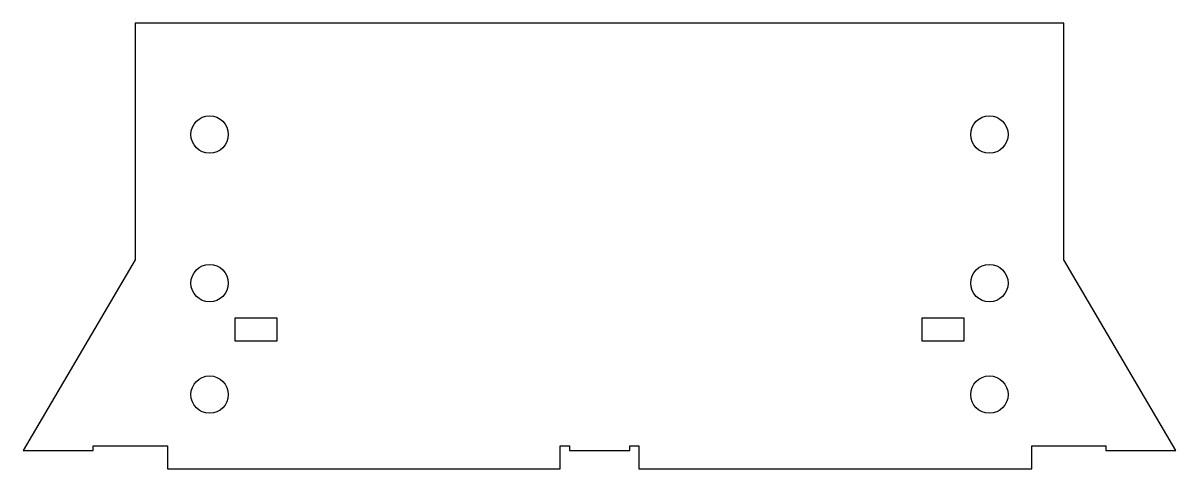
# Model space of a CAD drawing. Header units: inches. Extents: x 0 to 31, y 0 to 12.
import ezdxf

# ---------------------------------------------------------------- set-up
doc = ezdxf.new("R2010")
doc.units = ezdxf.units.IN
doc.header["$MEASUREMENT"] = 0
doc.layers.add('CUT', color=7, linetype='Continuous')

msp = doc.modelspace()

# ---------------------------------------------------------------- linework, layer by layer
at = {"layer": 'CUT'}
for p, q in [((28.023, 12), (3.023, 12)), ((3.023, 12), (3.023, 5.625)), ((28.023, 5.625), (28.023, 12)), ((3.023, 5.625), (0, 0.5)), ((31.046, 0.5), (28.023, 5.625)), ((5.711, 4.063), (6.836, 4.063)), ((5.711, 3.438), (5.711, 4.063)), ((6.836, 4.063), (6.836, 3.438)), ((24.211, 3.438), (24.211, 4.063)), ((24.211, 4.063), (25.336, 4.063)), ((25.336, 4.063), (25.336, 3.438)), ((6.836, 3.438), (5.711, 3.438)), ((25.336, 3.438), (24.211, 3.438)), ((1.886, 0.5), (1.886, 0.625)), ((1.886, 0.625), (3.886, 0.625)), ((3.886, 0.625), (3.886, 0)), ((14.461, 0), (14.461, 0.625)), ((14.461, 0.625), (14.711, 0.625)), ((14.711, 0.625), (14.711, 0.5)), ((16.336, 0.5), (16.336, 0.625)), ((16.336, 0.625), (16.586, 0.625)), ((16.586, 0.625), (16.586, 0)), ((27.161, 0), (27.161, 0.625)), ((27.161, 0.625), (29.161, 0.625)), ((29.161, 0.625), (29.161, 0.5)), ((0, 0.5), (1.886, 0.5)), ((14.711, 0.5), (16.336, 0.5)), ((29.161, 0.5), (31.046, 0.5)), ((3.886, 0), (14.461, 0)), ((16.586, 0), (27.161, 0))]:
    msp.add_line(p, q, dxfattribs=at)
for centre in [(5.023, 9), (26.023, 9), (5.023, 5), (26.023, 5), (5.023, 2), (26.023, 2)]:
    msp.add_circle(centre, 0.503, dxfattribs=at)

doc.saveas('drawing.dxf')
